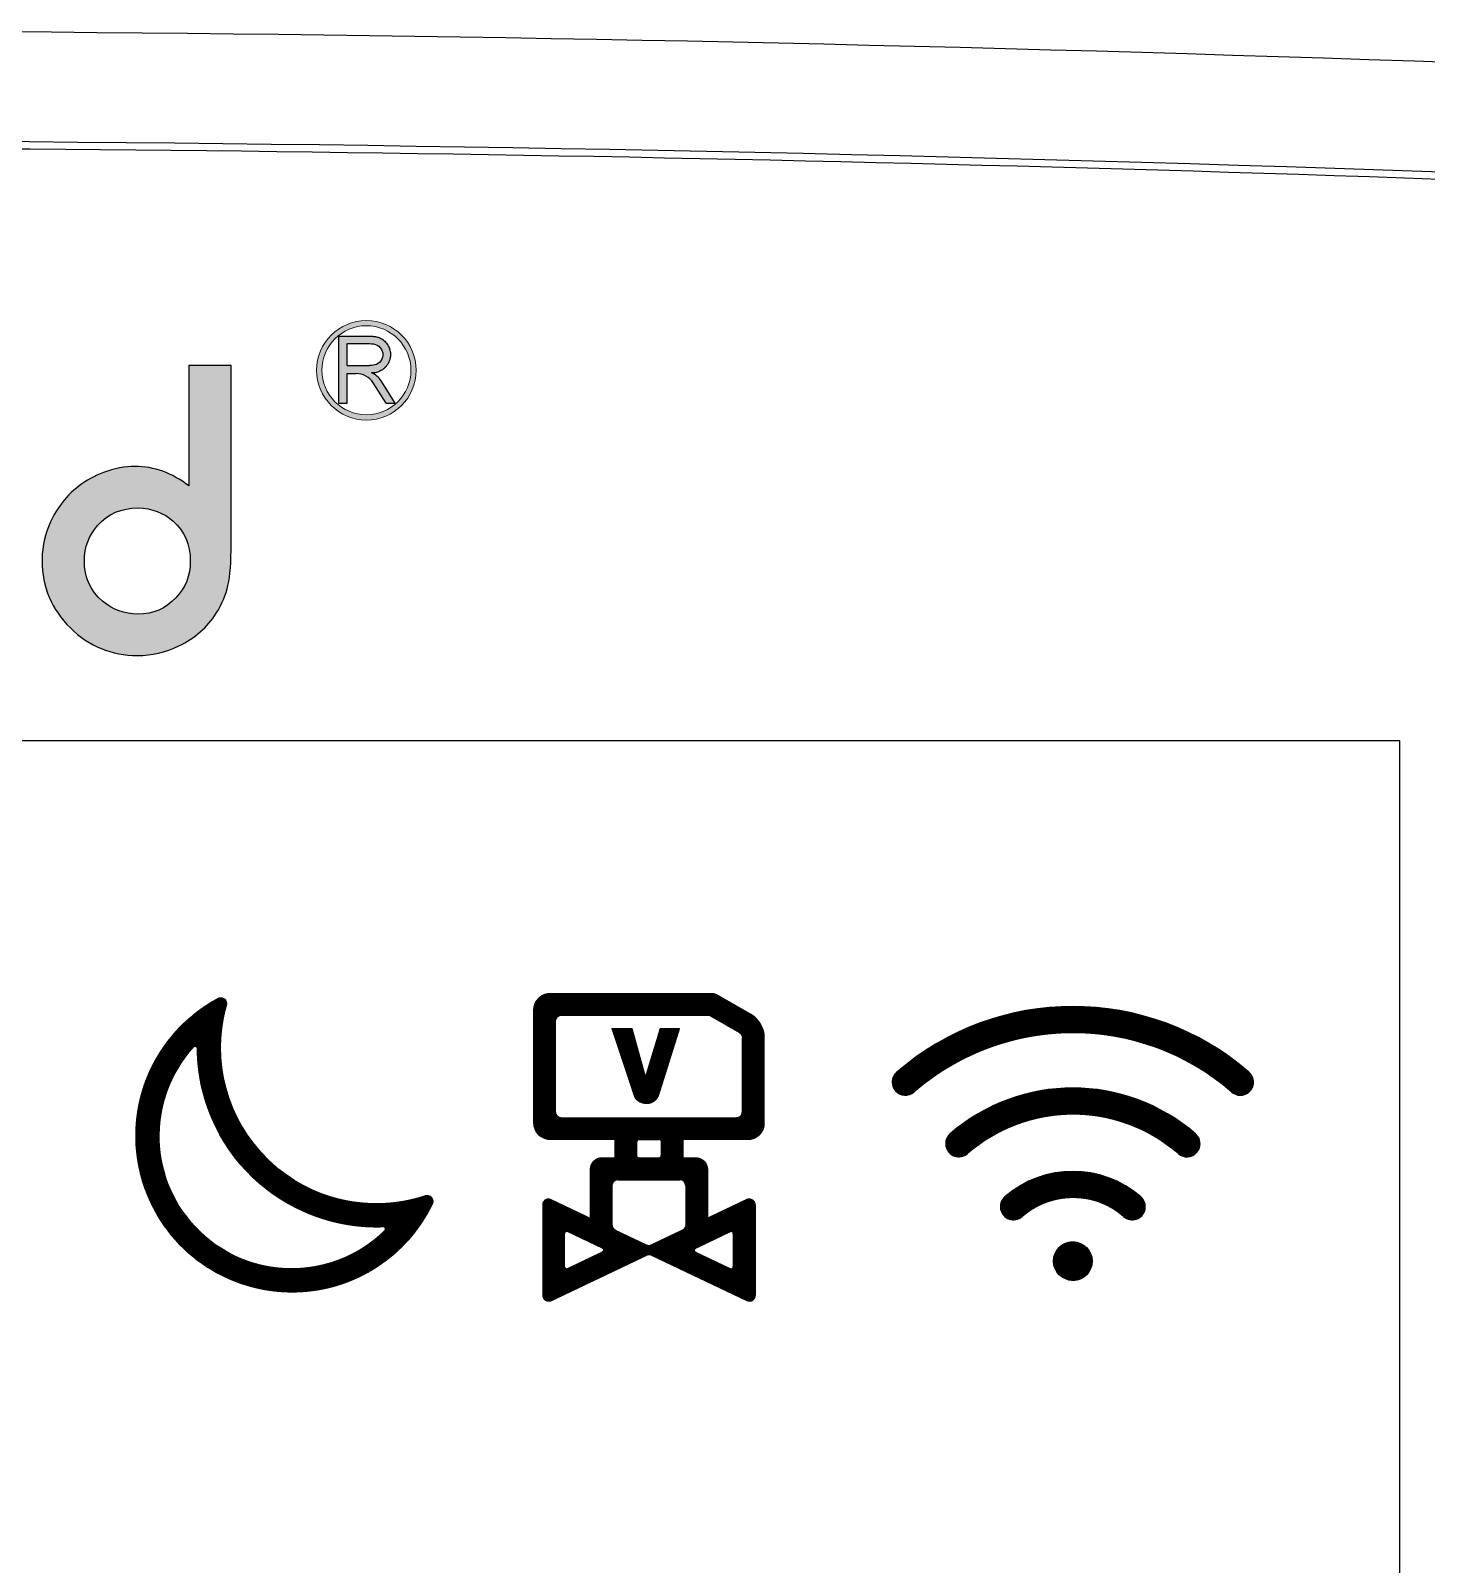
# Model space of a CAD drawing. Header units: millimetres. Extents: x 1826 to 2116, y 1670 to 1795.
# Drawn here: x 2078.02 to 2097.08, y 1767.62 to 1788.57 of the extents above; entities that cross this region are included whole.
import ezdxf

# ---------------------------------------------------------------- set-up
doc = ezdxf.new("R2010")
doc.units = ezdxf.units.MM
doc.layers.add('05___PRT_ALL_DTM_CSYS', color=7, linetype='Continuous')
doc.layers.add('DWG', color=7, linetype='Continuous')

msp = doc.modelspace()

# ---------------------------------------------------------------- hatches: boundary and pattern name
at = {"lineweight": 5}
h = msp.add_hatch(color=256, dxfattribs=at)
h.paths.add_polyline_path([(2083.287117781752, 1783.93082377838, 1), (2081.927876300646, 1783.93082377838, 1)])
h.paths.add_polyline_path([(2083.215434695419, 1783.93082377838, -1), (2081.999559386979, 1783.93082377838, -1)], flags=16)
h = msp.add_hatch(color=256)
edge = h.paths.add_edge_path()
edge.add_line((2082.224877645505, 1784.396103920803), (2082.224877645505, 1783.480525437563))
edge.add_line((2082.224877645505, 1783.480525437563), (2082.346258908932, 1783.480525437563))
edge.add_line((2082.34625890893, 1783.480525437563), (2082.34625890893, 1783.886549330308))
edge.add_line((2082.34625890893, 1783.886549330308), (2082.467613518196, 1783.886549330308))
edge.add_arc((2082.467613518196, 1783.610979210704), 0.2755701196032183, 32.29181075689189, 90, ccw=False)
edge.add_line((2082.700563466846, 1783.758197457678), (2082.876044887948, 1783.480525437563))
edge.add_line((2082.876044887948, 1783.480525437563), (2083.002250803942, 1783.480525437563))
edge.add_line((2083.002250803942, 1783.480525437563), (2082.80794989364, 1783.78665882444))
edge.add_arc((2082.574999944989, 1783.639440577469), 0.2755701196032183, 32.29181075689015, 67.88037710830629)
edge.add_spline(control_points=[(2082.678763548365, 1783.894728660686), (2082.713498686489, 1783.894709489866), (2082.731178918115, 1783.897617492331), (2082.759365565355, 1783.904873738019), (2082.790483577979, 1783.917029182824), (2082.820947807442, 1783.933689231861), (2082.850046918986, 1783.955602536053), (2082.876328215494, 1783.982271644131), (2082.898913955936, 1784.013088939796), (2082.91650922575, 1784.046435085486), (2082.927573030356, 1784.078046641768), (2082.935300572492, 1784.114693843709), (2082.937825356992, 1784.161446996972), (2082.929661504881, 1784.20637981219), (2082.915461017135, 1784.244846733717), (2082.901832584252, 1784.272090002469), (2082.881884796283, 1784.301385284011), (2082.858515898997, 1784.327326857386), (2082.832736725286, 1784.349084141638), (2082.806324252349, 1784.365736640368), (2082.780413371409, 1784.377618761958), (2082.756090414216, 1784.385739055767), (2082.730749618579, 1784.391627053891), (2082.704649706538, 1784.393184698106), (2082.680753507619, 1784.39583983132), (2082.665839126523, 1784.396199380609), (2082.650937851173, 1784.396103920803)], knot_values=[-0.5993682133840504, -0.5993682133840504, -0.5993682133840504, -0.5993682133840504, -0.5825002621644106, -0.5551427492487095, -0.5301683390918194, -0.5065171909001818, -0.480509881438481, -0.4526896390303951, -0.4248693966223092, -0.3970491542142233, -0.3708633926078558, -0.3537788136168146, -0.3184449842824564, -0.2712808188302912, -0.2566638390217834, -0.2308677603447669, -0.2050716816677505, -0.179275602990734, -0.1551568600047205, -0.1330860498289398, -0.1151736931700548, -0.09624271148444355, -0.07534027418355846, -0.05185652902662251, -0.02592826451331125, 0, 0, 0, 0], degree=3, periodic=0)
edge.add_line((2082.650937851173, 1784.396103920803), (2082.224877645505, 1784.396103920803))
edge = h.paths.add_edge_path(flags=16)
edge.add_line((2082.34625890893, 1784.295244200758), (2082.34625890893, 1783.994665561748))
edge.add_line((2082.34625890893, 1783.994665561747), (2082.650937851173, 1783.994665561747))
edge.add_spline(control_points=[(2082.650937851173, 1783.994665561747), (2082.66143805128, 1783.994786812404), (2082.70032400528, 1783.995235846459), (2082.776093382305, 1784.015956164398), (2082.835967443285, 1784.098041639795), (2082.831908252572, 1784.20177531365), (2082.762095258062, 1784.288611337194), (2082.687604053579, 1784.293056295114), (2082.650937851173, 1784.295244200758)], knot_values=[-0.6521723496694052, -0.6521723496694052, -0.6521723496694052, -0.6521723496694052, -0.6127442270237542, -0.5061560692315077, -0.3698769559849839, -0.2701196643789875, -0.132958815164298, 0, 0, 0, 0], degree=3, periodic=0)
edge.add_line((2082.650937851173, 1784.295244200758), (2082.346258908929, 1784.295244200758))
h = msp.add_hatch(color=256)
edge = h.paths.add_edge_path()
edge.add_line((2065.258081399023, 1780.069431959248), (2065.258081399023, 1781.622271596047))
edge.add_spline(control_points=[(2065.258081399023, 1781.622271596047), (2065.258081399023, 1781.906958876748), (2065.367355309521, 1782.050740419447), (2065.585903130523, 1782.050740419447)], knot_values=[0, 0, 0, 0, 1, 1, 1, 1], degree=3, periodic=0)
edge.add_spline(control_points=[(2065.585903130523, 1782.050740419447), (2065.807326518021, 1782.050740419447), (2065.919476114323, 1781.898332058047), (2065.919476114323, 1781.593515335148)], knot_values=[0, 0, 0, 0, 1, 1, 1, 1], degree=3, periodic=0)
edge.add_line((2065.919476114323, 1781.593515335148), (2065.919476114323, 1780.069431959248))
edge.add_line((2065.919476114323, 1780.069431959248), (2066.497477613422, 1780.069431959248))
edge.add_line((2066.497477613422, 1780.069431959248), (2066.497477613422, 1781.605017839548))
edge.add_spline(control_points=[(2066.497477613422, 1781.605017839548), (2066.497477613422, 1781.748799263147), (2066.526233755121, 1781.858073173648), (2066.584435437422, 1781.935190333347)], knot_values=[0, 0, 0, 0, 1, 1, 1, 1], degree=3, periodic=0)
edge.add_spline(control_points=[(2066.584435437422, 1781.935190333347), (2066.641259037024, 1782.010481535047), (2066.727527938823, 1782.050740419447), (2066.839677415821, 1782.050740419447)], knot_values=[0, 0, 0, 0, 1, 1, 1, 1], degree=3, periodic=0)
edge.add_spline(control_points=[(2066.839677415821, 1782.050740419447), (2067.055349670423, 1782.050740419447), (2067.164623580922, 1781.898332058047), (2067.164623580922, 1781.593515335148)], knot_values=[0, 0, 0, 0, 1, 1, 1, 1], degree=3, periodic=0)
edge.add_line((2067.164623580922, 1781.593515335148), (2067.164623580922, 1780.069431959248))
edge.add_line((2067.164623580922, 1780.069431959248), (2067.742624841721, 1780.069431959248))
edge.add_line((2067.742624841721, 1780.069431959248), (2067.742624841721, 1781.579137264348))
edge.add_spline(control_points=[(2067.742624841721, 1781.579137264348), (2067.742624841721, 1781.797684966147), (2067.713868700022, 1781.973098336349), (2067.660872002623, 1782.104873864847)], knot_values=[0, 0, 0, 0, 1, 1, 1, 1], degree=3, periodic=0)
edge.add_spline(control_points=[(2067.660872002623, 1782.104873864847), (2067.607470356023, 1782.237656293947), (2067.515450321222, 1782.349805770948), (2067.388487394022, 1782.441219032248)], knot_values=[0, 0, 0, 0, 1, 1, 1, 1], degree=3, periodic=0)
edge.add_spline(control_points=[(2067.388487394022, 1782.441219032248), (2067.227887235622, 1782.556851087648), (2067.043847166122, 1782.617239175947), (2066.836801849422, 1782.617239175947)], knot_values=[0, 0, 0, 0, 1, 1, 1, 1], degree=3, periodic=0)
edge.add_spline(control_points=[(2066.836801849422, 1782.617239175947), (2066.563617073021, 1782.617239175947), (2066.353696070722, 1782.536721645448), (2066.204163394923, 1782.375686346148)], knot_values=[0, 0, 0, 0, 1, 1, 1, 1], degree=3, periodic=0)
edge.add_spline(control_points=[(2066.204163394923, 1782.375686346148), (2066.031625591322, 1782.536721645448), (2065.821704708123, 1782.617239175947), (2065.577276192722, 1782.617239175947)], knot_values=[0, 0, 0, 0, 1, 1, 1, 1], degree=3, periodic=0)
edge.add_spline(control_points=[(2065.577276192722, 1782.617239175947), (2065.240827642421, 1782.617239175947), (2064.990647934421, 1782.484960256647), (2064.824127488522, 1782.220235584848)], knot_values=[0, 0, 0, 0, 1, 1, 1, 1], degree=3, periodic=0)
edge.add_spline(control_points=[(2064.824127488522, 1782.220235584848), (2064.766348831421, 1782.128382383448), (2064.726090036424, 1782.039237795948), (2064.707461226923, 1781.950392715848)], knot_values=[0, 0, 0, 0, 1, 1, 1, 1], degree=3, periodic=0)
edge.add_spline(control_points=[(2064.707461226923, 1781.950392715848), (2064.688706867422, 1781.860948859347), (2064.680079989223, 1781.731545506548), (2064.680079989223, 1781.561883388648)], knot_values=[0, 0, 0, 0, 1, 1, 1, 1], degree=3, periodic=0)
edge.add_line((2064.680079989223, 1781.561883388648), (2064.680079989223, 1780.069431959248))
edge.add_line((2064.680079989223, 1780.069431959248), (2065.258081399023, 1780.069431959248))
edge = h.paths.add_edge_path()
edge.add_line((2071.780007921221, 1780.069431959248), (2071.780007921221, 1781.326081811047))
edge.add_spline(control_points=[(2071.780007921221, 1781.326081811047), (2071.780007921221, 1781.570510326447), (2071.811639867821, 1781.743048010948), (2071.874644885222, 1781.843856128348)], knot_values=[0, 0, 0, 0, 1, 1, 1, 1], degree=3, periodic=0)
edge.add_spline(control_points=[(2071.874644885222, 1781.843856128348), (2071.912286840423, 1781.904083310247), (2071.966923795722, 1781.952969013348), (2072.039407052722, 1781.992109904849)], knot_values=[0, 0, 0, 0, 1, 1, 1, 1], degree=3, periodic=0)
edge.add_spline(control_points=[(2072.039407052722, 1781.992109904849), (2072.110705457722, 1782.030610977247), (2072.185471616722, 1782.050740419447), (2072.265989385622, 1782.050740419447)], knot_values=[0, 0, 0, 0, 1, 1, 1, 1], degree=3, periodic=0)
edge.add_spline(control_points=[(2072.265989385622, 1782.050740419447), (2072.343631349622, 1782.050740419447), (2072.418397985422, 1782.030610977247), (2072.490288791021, 1781.990352166648)], knot_values=[0, 0, 0, 0, 1, 1, 1, 1], degree=3, periodic=0)
edge.add_spline(control_points=[(2072.490288791021, 1781.990352166648), (2072.562179647422, 1781.950093327647), (2072.616816602724, 1781.901207624548), (2072.652250337724, 1781.839719232847)], knot_values=[0, 0, 0, 0, 1, 1, 1, 1], degree=3, periodic=0)
edge.add_spline(control_points=[(2072.652250337724, 1781.839719232847), (2072.714587293623, 1781.731545506548), (2072.746219717023, 1781.544629632147), (2072.746219717023, 1781.285823045848)], knot_values=[0, 0, 0, 0, 1, 1, 1, 1], degree=3, periodic=0)
edge.add_line((2072.746219717023, 1781.285823045848), (2072.746219717023, 1780.069431959248))
edge.add_line((2072.746219717023, 1780.069431959248), (2073.324220739421, 1780.069431959248))
edge.add_line((2073.324220739421, 1780.069431959248), (2073.324220739421, 1781.452609478147))
edge.add_spline(control_points=[(2073.324220739421, 1781.452609478147), (2073.324220739421, 1781.642401038248), (2073.306966863624, 1781.794809399748), (2073.272459549622, 1781.909834693649)], knot_values=[0, 0, 0, 0, 1, 1, 1, 1], degree=3, periodic=0)
edge.add_spline(control_points=[(2073.272459549622, 1781.909834693649), (2073.237952314423, 1782.024859725147), (2073.174688421223, 1782.134133516448), (2073.084990601521, 1782.240062449148)], knot_values=[0, 0, 0, 0, 1, 1, 1, 1], degree=3, periodic=0)
edge.add_spline(control_points=[(2073.084990601521, 1782.240062449148), (2072.872747503323, 1782.490711628047), (2072.599562727022, 1782.617239175947), (2072.265989385622, 1782.617239175947)], knot_values=[0, 0, 0, 0, 1, 1, 1, 1], degree=3, periodic=0)
edge.add_spline(control_points=[(2072.265989385622, 1782.617239175947), (2072.104954324721, 1782.617239175947), (2071.949670396822, 1782.582731662848), (2071.803012973123, 1782.513716544948)], knot_values=[0, 0, 0, 0, 1, 1, 1, 1], degree=3, periodic=0)
edge.add_spline(control_points=[(2071.803012973123, 1782.513716544948), (2071.656355939922, 1782.444701610647), (2071.532703958521, 1782.352681337447), (2071.435092486321, 1782.231776103547)], knot_values=[0, 0, 0, 0, 1, 1, 1, 1], degree=3, periodic=0)
edge.add_spline(control_points=[(2071.435092486321, 1782.231776103547), (2071.279648862823, 1782.039237795948), (2071.202006422023, 1781.791933714047), (2071.202006422023, 1781.489992676847)], knot_values=[0, 0, 0, 0, 1, 1, 1, 1], degree=3, periodic=0)
edge.add_line((2071.202006422023, 1781.489992676847), (2071.202006422023, 1780.069431959248))
edge.add_line((2071.202006422023, 1780.069431959248), (2071.780007921221, 1780.069431959248))
edge = h.paths.add_edge_path()
edge.add_line((2074.514731489224, 1780.069431959248), (2074.514731489224, 1781.392221270648))
edge.add_spline(control_points=[(2074.514731489224, 1781.392221270648), (2074.514731489224, 1781.628022848247), (2074.552114568723, 1781.791933714047), (2074.628900231322, 1781.884655889948)], knot_values=[0, 0, 0, 0, 1, 1, 1, 1], degree=3, periodic=0)
edge.add_spline(control_points=[(2074.628900231322, 1781.884655889948), (2074.704523168622, 1781.975974022048), (2074.851180158621, 1782.027735291548), (2075.063976369824, 1782.039237795948)], knot_values=[0, 0, 0, 0, 1, 1, 1, 1], degree=3, periodic=0)
edge.add_line((2075.063976369824, 1782.039237795948), (2075.063976369824, 1782.599985538548))
edge.add_spline(control_points=[(2075.063976369824, 1782.599985538548), (2074.997837148723, 1782.602861105047), (2074.951827131321, 1782.605736671547), (2074.925946317722, 1782.605736671547)], knot_values=[0, 0, 0, 0, 1, 1, 1, 1], degree=3, periodic=0)
edge.add_spline(control_points=[(2074.925946317722, 1782.605736671547), (2074.626880727821, 1782.605736671547), (2074.391079031022, 1782.519468008148), (2074.218678027622, 1782.352540156947)], knot_values=[0, 0, 0, 0, 1, 1, 1, 1], degree=3, periodic=0)
edge.add_spline(control_points=[(2074.218678027622, 1782.352540156947), (2074.028749547922, 1782.168641267847), (2073.936729513222, 1781.901207624548), (2073.936729513222, 1781.547505317748)], knot_values=[0, 0, 0, 0, 1, 1, 1, 1], degree=3, periodic=0)
edge.add_line((2073.936729513222, 1781.547505317748), (2073.936729513222, 1780.069431959248))
edge.add_line((2073.936729513222, 1780.069431959248), (2074.514731489224, 1780.069431959248))
edge = h.paths.add_edge_path()
edge.add_spline(control_points=[(2079.449310384724, 1782.617239175947), (2079.308405004522, 1782.617239175947), (2079.164623342524, 1782.588483034248), (2079.017952645623, 1782.533882907647)], knot_values=[0, 0, 0, 0, 1, 1, 1, 1], degree=3, periodic=0)
edge.add_spline(control_points=[(2079.017952645623, 1782.533882907647), (2078.770662389721, 1782.441825805747), (2078.572243772524, 1782.289417682747), (2078.424389689822, 1782.083235522347)], knot_values=[0, 0, 0, 0, 1, 1, 1, 1], degree=3, periodic=0)
edge.add_spline(control_points=[(2078.424389689822, 1782.083235522347), (2078.258800588621, 1781.852321921448), (2078.178282819721, 1781.599266587348), (2078.178282819721, 1781.328957496748)], knot_values=[0, 0, 0, 0, 1, 1, 1, 1], degree=3, periodic=0)
edge.add_spline(control_points=[(2078.178282819721, 1781.328957496748), (2078.178282819721, 1780.969503878247), (2078.307685934124, 1780.664687155348), (2078.565784700922, 1780.410914311648)], knot_values=[0, 0, 0, 0, 1, 1, 1, 1], degree=3, periodic=0)
edge.add_spline(control_points=[(2078.565784700922, 1780.410914311648), (2078.822424016922, 1780.158576457347), (2079.127240263024, 1780.034924408947), (2079.480942808123, 1780.034924408947)], knot_values=[0, 0, 0, 0, 1, 1, 1, 1], degree=3, periodic=0)
edge.add_spline(control_points=[(2079.480942808123, 1780.034924408947), (2079.676485143722, 1780.034924408947), (2079.863401495022, 1780.078058846849), (2080.047855755023, 1780.166333424648)], knot_values=[0, 0, 0, 0, 1, 1, 1, 1], degree=3, periodic=0)
edge.add_spline(control_points=[(2080.047855755023, 1780.166333424648), (2080.265989385622, 1780.270725993948), (2080.435651861222, 1780.420258699548), (2080.557246287422, 1780.611335757848)], knot_values=[0, 0, 0, 0, 1, 1, 1, 1], degree=3, periodic=0)
edge.add_spline(control_points=[(2080.557246287422, 1780.611335757848), (2080.636945806524, 1780.736577926748), (2080.688707433721, 1780.863105593748), (2080.717463530524, 1780.992508684948)], knot_values=[0, 0, 0, 0, 1, 1, 1, 1], degree=3, periodic=0)
edge.add_spline(control_points=[(2080.717463530524, 1780.992508684948), (2080.746219717023, 1781.121912180048), (2080.760597311022, 1781.311703740247), (2080.760597311022, 1781.564759074347)], knot_values=[0, 0, 0, 0, 1, 1, 1, 1], degree=3, periodic=0)
edge.add_line((2080.760597311022, 1781.564759074347), (2080.760597311022, 1783.994665561747))
edge.add_line((2080.760597311022, 1783.994665561747), (2080.182596288723, 1783.994665561747))
edge.add_line((2080.182596288723, 1783.994665561747), (2080.182596288723, 1782.352681337447))
edge.add_spline(control_points=[(2080.182596288723, 1782.352681337447), (2079.952546201723, 1782.528094707647), (2079.708117567123, 1782.617239175947), (2079.449310384724, 1782.617239175947)], knot_values=[0, 0, 0, 0, 1, 1, 1, 1], degree=3, periodic=0)
edge = h.paths.add_edge_path(flags=16)
edge.add_spline(control_points=[(2080.202725492523, 1781.323206244548), (2080.202725492523, 1781.127663432248), (2080.136586271321, 1780.960876940348), (2080.006999891322, 1780.823019250448)], knot_values=[0, 0, 0, 0, 1, 1, 1, 1], degree=3, periodic=0)
edge.add_spline(control_points=[(2080.006999891322, 1780.823019250448), (2079.866276823022, 1780.673314033648), (2079.693739019422, 1780.601423321847), (2079.486693464321, 1780.601423321847)], knot_values=[0, 0, 0, 0, 1, 1, 1, 1], degree=3, periodic=0)
edge.add_spline(control_points=[(2079.486693464321, 1780.601423321847), (2079.305529676421, 1780.601423321847), (2079.144494138724, 1780.658935903147), (2079.004710278921, 1780.777620124147)], knot_values=[0, 0, 0, 0, 1, 1, 1, 1], degree=3, periodic=0)
edge.add_spline(control_points=[(2079.004710278921, 1780.777620124147), (2078.839676939024, 1780.917742549048), (2078.756283842122, 1781.101782737848), (2078.756283842122, 1781.328957496748)], knot_values=[0, 0, 0, 0, 1, 1, 1, 1], degree=3, periodic=0)
edge.add_spline(control_points=[(2078.756283842122, 1781.328957496748), (2078.756283842122, 1781.512997685547), (2078.816672407123, 1781.674032984848), (2078.936678879621, 1781.809864344847)], knot_values=[0, 0, 0, 0, 1, 1, 1, 1], degree=3, periodic=0)
edge.add_spline(control_points=[(2078.936678879621, 1781.809864344847), (2079.078354917521, 1781.970222769848), (2079.262394987123, 1782.050740419447), (2079.489569746023, 1782.050740419447)], knot_values=[0, 0, 0, 0, 1, 1, 1, 1], degree=3, periodic=0)
edge.add_spline(control_points=[(2079.489569746023, 1782.050740419447), (2079.679361425424, 1782.044989167348), (2079.840396009422, 1781.984600959848), (2079.969799864622, 1781.869575557747)], knot_values=[0, 0, 0, 0, 1, 1, 1, 1], degree=3, periodic=0)
edge.add_spline(control_points=[(2079.969799864622, 1781.869575557747), (2080.125084005322, 1781.731545506548), (2080.202725492523, 1781.550380884248), (2080.202725492523, 1781.323206244548)], knot_values=[0, 0, 0, 0, 1, 1, 1, 1], degree=3, periodic=0)
edge = h.paths.add_edge_path()
edge.add_spline(control_points=[(2076.631194196721, 1780.601423321847), (2076.475910268822, 1780.601423321847), (2076.335004888522, 1780.644557772747), (2076.208477116123, 1780.730826635347)], knot_values=[0, 0, 0, 0, 1, 1, 1, 1], degree=3, periodic=0)
edge.add_spline(control_points=[(2076.208477116123, 1780.730826635347), (2076.081949316023, 1780.817095516749), (2075.995679937423, 1780.934996305547), (2075.946794591922, 1781.081653414848)], knot_values=[0, 0, 0, 0, 1, 1, 1, 1], degree=3, periodic=0)
edge.add_line((2075.946794591922, 1781.081653414848), (2077.229325376524, 1781.081653414848))
edge.add_spline(control_points=[(2077.229325376524, 1781.081653414848), (2077.370230756722, 1781.081653414848), (2077.470877729422, 1781.087404667048), (2077.531212914422, 1781.099177368148)], knot_values=[0, 0, 0, 0, 1, 1, 1, 1], degree=3, periodic=0)
edge.add_spline(control_points=[(2077.531212914422, 1781.099177368148), (2077.588778577821, 1781.110409675747), (2077.646290861121, 1781.139165936548), (2077.703564767224, 1781.182614930248)], knot_values=[0, 0, 0, 0, 1, 1, 1, 1], degree=3, periodic=0)
edge.add_spline(control_points=[(2077.703564767224, 1781.182614930248), (2077.813078008621, 1781.265693603648), (2077.867714963922, 1781.383594452048), (2077.867714963922, 1781.536002813448)], knot_values=[0, 0, 0, 0, 1, 1, 1, 1], degree=3, periodic=0)
edge.add_spline(control_points=[(2077.867714963922, 1781.536002813448), (2077.867714963922, 1781.645276723947), (2077.836082540522, 1781.763177453148), (2077.775694540724, 1781.889704934848)], knot_values=[0, 0, 0, 0, 1, 1, 1, 1], degree=3, periodic=0)
edge.add_spline(control_points=[(2077.775694540724, 1781.889704934848), (2077.715306364022, 1782.016232787248), (2077.634788595224, 1782.134133516448), (2077.533529590322, 1782.237052677647)], knot_values=[0, 0, 0, 0, 1, 1, 1, 1], degree=3, periodic=0)
edge.add_spline(control_points=[(2077.533529590322, 1782.237052677647), (2077.283962331821, 1782.490711628047), (2076.979145132122, 1782.617239175947), (2076.619691930822, 1782.617239175947)], knot_values=[0, 0, 0, 0, 1, 1, 1, 1], degree=3, periodic=0)
edge.add_spline(control_points=[(2076.619691930822, 1782.617239175947), (2076.297620855323, 1782.617239175947), (2076.015810094821, 1782.510841070248), (2075.780094840324, 1782.303697455948)], knot_values=[0, 0, 0, 0, 1, 1, 1, 1], degree=3, periodic=0)
edge.add_spline(control_points=[(2075.780094840324, 1782.303697455948), (2075.636226736122, 1782.177267967347), (2075.526952825523, 1782.030610977247), (2075.448131609523, 1781.861503271747)], knot_values=[0, 0, 0, 0, 1, 1, 1, 1], degree=3, periodic=0)
edge.add_spline(control_points=[(2075.448131609523, 1781.861503271747), (2075.368793569622, 1781.691286741347), (2075.331409536422, 1781.515873371248), (2075.331409536422, 1781.331833063247)], knot_values=[0, 0, 0, 0, 1, 1, 1, 1], degree=3, periodic=0)
edge.add_spline(control_points=[(2075.331409536422, 1781.331833063247), (2075.331409536422, 1780.958001314248), (2075.469440542223, 1780.641682146647), (2075.750413720521, 1780.381971619247)], knot_values=[0, 0, 0, 0, 1, 1, 1, 1], degree=3, periodic=0)
edge.add_spline(control_points=[(2075.750413720521, 1780.381971619247), (2076.001431547222, 1780.149949571648), (2076.291870199224, 1780.034924408947), (2076.622567258823, 1780.034924408947)], knot_values=[0, 0, 0, 0, 1, 1, 1, 1], degree=3, periodic=0)
edge.add_spline(control_points=[(2076.622567258823, 1780.034924408947), (2076.795105062523, 1780.034924408947), (2076.967642866122, 1780.072307588348), (2077.137535036924, 1780.146546095749)], knot_values=[0, 0, 0, 0, 1, 1, 1, 1], degree=3, periodic=0)
edge.add_spline(control_points=[(2077.137535036924, 1780.146546095749), (2077.309843145424, 1780.221840305747), (2077.456500135422, 1780.328238575347), (2077.577495975023, 1780.463195833247)], knot_values=[0, 0, 0, 0, 1, 1, 1, 1], degree=3, periodic=0)
edge.add_spline(control_points=[(2077.577495975023, 1780.463195833247), (2077.680798612622, 1780.578418313148), (2077.764191709522, 1780.719324110648), (2077.824580274622, 1780.883234976448)], knot_values=[0, 0, 0, 0, 1, 1, 1, 1], degree=3, periodic=0)
edge.add_line((2077.824580274622, 1780.883234976448), (2077.209196172724, 1780.883234976448))
edge.add_spline(control_points=[(2077.209196172724, 1780.883234976448), (2077.056787572921, 1780.693443475848), (2076.864120565422, 1780.601423321847), (2076.631194196721, 1780.601423321847)], knot_values=[0, 0, 0, 0, 1, 1, 1, 1], degree=3, periodic=0)
edge = h.paths.add_edge_path(flags=16)
edge.add_spline(control_points=[(2076.222854870522, 1781.929963743248), (2076.343631826421, 1782.010481535047), (2076.478785596822, 1782.050740419447), (2076.634069524822, 1782.050740419447)], knot_values=[0, 0, 0, 0, 1, 1, 1, 1], degree=3, periodic=0)
edge.add_spline(control_points=[(2076.634069524822, 1782.050740419447), (2076.786478124623, 1782.050740419447), (2076.924508176822, 1782.007605968548), (2077.045285180822, 1781.924212450648)], knot_values=[0, 0, 0, 0, 1, 1, 1, 1], degree=3, periodic=0)
edge.add_spline(control_points=[(2077.045285180822, 1781.924212450648), (2077.166061483422, 1781.840819417147), (2077.249454580324, 1781.731545506548), (2077.298339925823, 1781.593515335148)], knot_values=[0, 0, 0, 0, 1, 1, 1, 1], degree=3, periodic=0)
edge.add_line((2077.298339925823, 1781.593515335148), (2075.955421529823, 1781.593515335148))
edge.add_spline(control_points=[(2075.955421529823, 1781.593515335148), (2076.012933813123, 1781.737296758748), (2076.102078519823, 1781.849446354948), (2076.222854870522, 1781.929963743248)], knot_values=[0, 0, 0, 0, 1, 1, 1, 1], degree=3, periodic=0)
edge = h.paths.add_edge_path()
edge.add_spline(control_points=[(2069.508261285822, 1780.601423321847), (2069.352977357921, 1780.601423321847), (2069.212071500822, 1780.644557772747), (2069.085543728423, 1780.730826635347)], knot_values=[0, 0, 0, 0, 1, 1, 1, 1], degree=3, periodic=0)
edge.add_spline(control_points=[(2069.085543728423, 1780.730826635347), (2068.959015928322, 1780.817095516749), (2068.872747026422, 1780.934996305547), (2068.823861204122, 1781.081653414848)], knot_values=[0, 0, 0, 0, 1, 1, 1, 1], degree=3, periodic=0)
edge.add_line((2068.823861204122, 1781.081653414848), (2070.106391988724, 1781.081653414848))
edge.add_spline(control_points=[(2070.106391988724, 1781.081653414848), (2070.247297845821, 1781.081653414848), (2070.347944818523, 1781.087404667048), (2070.408279544521, 1781.099177278648)], knot_values=[0, 0, 0, 0, 1, 1, 1, 1], degree=3, periodic=0)
edge.add_spline(control_points=[(2070.408279544521, 1781.099177278648), (2070.465845666922, 1781.110409675747), (2070.523358427021, 1781.139165936548), (2070.580631608223, 1781.182614628748)], knot_values=[0, 0, 0, 0, 1, 1, 1, 1], degree=3, periodic=0)
edge.add_spline(control_points=[(2070.580631608223, 1781.182614628748), (2070.690144620923, 1781.265693603648), (2070.744781576122, 1781.383594452048), (2070.744781576122, 1781.536002813448)], knot_values=[0, 0, 0, 0, 1, 1, 1, 1], degree=3, periodic=0)
edge.add_spline(control_points=[(2070.744781576122, 1781.536002813448), (2070.744781576122, 1781.645276723947), (2070.713149629622, 1781.763177453148), (2070.652761541423, 1781.889705120148)], knot_values=[0, 0, 0, 0, 1, 1, 1, 1], degree=3, periodic=0)
edge.add_spline(control_points=[(2070.652761541423, 1781.889705120148), (2070.592373453122, 1782.016232787248), (2070.511855684323, 1782.134133516448), (2070.410596610021, 1782.237052608247)], knot_values=[0, 0, 0, 0, 1, 1, 1, 1], degree=3, periodic=0)
edge.add_spline(control_points=[(2070.410596610021, 1782.237052608247), (2070.161028944021, 1782.490711628047), (2069.856212221122, 1782.617239175947), (2069.496758543022, 1782.617239175947)], knot_values=[0, 0, 0, 0, 1, 1, 1, 1], degree=3, periodic=0)
edge.add_spline(control_points=[(2069.496758543022, 1782.617239175947), (2069.174687944422, 1782.617239175947), (2068.892876707123, 1782.510841070248), (2068.657161452524, 1782.303697455948)], knot_values=[0, 0, 0, 0, 1, 1, 1, 1], degree=3, periodic=0)
edge.add_spline(control_points=[(2068.657161452524, 1782.303697455948), (2068.513293348322, 1782.177267967347), (2068.404019437821, 1782.030610977247), (2068.325198254423, 1781.861503596547)], knot_values=[0, 0, 0, 0, 1, 1, 1, 1], degree=3, periodic=0)
edge.add_spline(control_points=[(2068.325198254423, 1781.861503596547), (2068.245859943421, 1781.691286741347), (2068.208476863922, 1781.515873371248), (2068.208476863922, 1781.331833063247)], knot_values=[0, 0, 0, 0, 1, 1, 1, 1], degree=3, periodic=0)
edge.add_spline(control_points=[(2068.208476863922, 1781.331833063247), (2068.208476863922, 1780.958001314248), (2068.346506916023, 1780.641682146647), (2068.627480280922, 1780.381971563148)], knot_values=[0, 0, 0, 0, 1, 1, 1, 1], degree=3, periodic=0)
edge.add_spline(control_points=[(2068.627480280922, 1780.381971563148), (2068.878498159422, 1780.149949571648), (2069.168936811422, 1780.034924408947), (2069.499634347922, 1780.034924408947)], knot_values=[0, 0, 0, 0, 1, 1, 1, 1], degree=3, periodic=0)
edge.add_spline(control_points=[(2069.499634347922, 1780.034924408947), (2069.672172151622, 1780.034924408947), (2069.844709955221, 1780.072307588348), (2070.014601687622, 1780.146546007648)], knot_values=[0, 0, 0, 0, 1, 1, 1, 1], degree=3, periodic=0)
edge.add_spline(control_points=[(2070.014601687622, 1780.146546007648), (2070.186909757624, 1780.221840305747), (2070.333566747722, 1780.328238575347), (2070.454562729421, 1780.463195704848)], knot_values=[0, 0, 0, 0, 1, 1, 1, 1], degree=3, periodic=0)
edge.add_spline(control_points=[(2070.454562729421, 1780.463195704848), (2070.557865701721, 1780.578418313148), (2070.641258798623, 1780.719324110648), (2070.701647363723, 1780.883234976448)], knot_values=[0, 0, 0, 0, 1, 1, 1, 1], degree=3, periodic=0)
edge.add_line((2070.701647363723, 1780.883234976448), (2070.086262784924, 1780.883234976448))
edge.add_spline(control_points=[(2070.086262784924, 1780.883234976448), (2069.933854185121, 1780.693443475848), (2069.741187177622, 1780.601423321847), (2069.508261285822, 1780.601423321847)], knot_values=[0, 0, 0, 0, 1, 1, 1, 1], degree=3, periodic=0)
edge = h.paths.add_edge_path(flags=16)
edge.add_spline(control_points=[(2069.099921886223, 1781.929963853347), (2069.220698438621, 1782.010481535047), (2069.355852685923, 1782.050740419447), (2069.511136613823, 1782.050740419447)], knot_values=[0, 0, 0, 0, 1, 1, 1, 1], degree=3, periodic=0)
edge.add_spline(control_points=[(2069.511136613823, 1782.050740419447), (2069.663545213723, 1782.050740419447), (2069.801575265923, 1782.007605968548), (2069.922351870122, 1781.924212562148)], knot_values=[0, 0, 0, 0, 1, 1, 1, 1], degree=3, periodic=0)
edge.add_spline(control_points=[(2069.922351870122, 1781.924212562148), (2070.043128095622, 1781.840819417147), (2070.126521192524, 1781.731545506548), (2070.175407014824, 1781.593515335148)], knot_values=[0, 0, 0, 0, 1, 1, 1, 1], degree=3, periodic=0)
edge.add_line((2070.175407014824, 1781.593515335148), (2068.832488142023, 1781.593515335148))
edge.add_spline(control_points=[(2068.832488142023, 1781.593515335148), (2068.890000902222, 1781.737296758748), (2068.979145608922, 1781.849446354948), (2069.099921886223, 1781.929963853347)], knot_values=[0, 0, 0, 0, 1, 1, 1, 1], degree=3, periodic=0)
h = msp.add_hatch()
h.set_pattern_fill('ANSI31', color=256, scale=0.009975)
h.set_pattern_definition([(45, (8774.34397430443, 10592.3260553458), (-0.0008816737677919763, 0.0008816737677919765), [])])
h.paths.add_polyline_path([(2086.932334889607, 1773.422578765482), (2087.813218008865, 1773.422578765482, 0.4142135623730951), (2088.041295897368, 1773.650656653984), (2088.041295897367, 1774.811027650078, 0.267949192431133), (2087.851770897367, 1775.139294579382), (2087.405607396391, 1775.396887196776, 0.1316524975879646), (2087.324711142785, 1775.4185632826), (2085.119533307359, 1775.4185632826, 0.4142135623728533), (2084.891455418858, 1775.190485394098), (2084.891455418858, 1773.650656653984, 0.414213562373441), (2085.119533307359, 1773.422578765482), (2086.000416426619, 1773.422578765482), (2086.000416426619, 1773.174135497675), (2085.826496794198, 1773.174135497675, 0.4142135623730951), (2085.664704286984, 1773.012342990462), (2085.664704286984, 1772.349937796788), (2085.131098775721, 1772.604384161331, 0.5514254490788962), (2085.015383636548, 1772.531364649859), (2085.015383636548, 1771.294105918406, 0.5514254490795042), (2085.131098775721, 1771.221086406935), (2086.432028615516, 1771.841426454547, -0.22622039756162), (2086.500722700705, 1771.841426454547), (2087.8016525405, 1771.221086406934, 0.5514254490795194), (2087.917367679674, 1771.294105918406), (2087.917367679674, 1772.531364649859, 0.5514254490788969), (2087.801652540502, 1772.604384161331), (2087.26804702924, 1772.349937796788), (2087.268047029238, 1773.012342990462, 0.4142135623730951), (2087.106254522025, 1773.174135497675), (2086.932334889607, 1773.174135497675)])
h.paths.add_polyline_path([(2086.932334889607, 1773.72182876548), (2085.270505418855, 1773.721828765478, -0.4142135623732005), (2085.190705418856, 1773.801628765478), (2085.190705418856, 1775.039513282599, -0.4142135623733103), (2085.270505418855, 1775.119313282598), (2087.287879518597, 1775.119313282598), (2087.702145897369, 1774.880136477298, -0.2679491924314683), (2087.742045897368, 1774.811027650076), (2087.742045897368, 1773.801628765478, -0.4142135623738248), (2087.662245897369, 1773.721828765478)], flags=16)
h.paths.add_polyline_path([(2086.633084889607, 1773.392653765503), (2086.633084889607, 1773.2040604977, -0.414213562349725), (2086.60315988961, 1773.174135497699), (2086.329591426622, 1773.174135497679, -0.4142135623964649), (2086.299666426619, 1773.20406049768), (2086.299666426619, 1773.392653765483, -0.4142135623516734), (2086.329591426616, 1773.422578765484), (2086.603159889604, 1773.422578765504, -0.4142135623968042)], flags=16)
h.paths.add_polyline_path([(2086.88899702924, 1772.874885497677, -0.4142135623743153), (2086.96879702924, 1772.795085497678), (2086.96879702924, 1772.257598401457, -0.2891370327779309), (2086.923344071834, 1772.185568403088), (2086.500722700701, 1771.984044113719, -0.2262203975590492), (2086.432028615516, 1771.984044113719), (2086.00940724439, 1772.18556840309, -0.2891370327763401), (2085.963954286985, 1772.257598401459), (2085.963954286985, 1772.795085497678, -0.4142135623725995), (2086.043754286984, 1772.874885497677)], flags=16)
h.paths.add_polyline_path([(2087.575269674044, 1772.164211726115, -0.5519431218119871), (2087.618117679674, 1772.137220958241), (2087.618117679674, 1771.68755705378, -0.5514254490799784), (2087.575312538704, 1771.660545804391), (2087.104774206455, 1771.884918989245, -0.630473383545694), (2087.104731341798, 1771.938921006508)], flags=16)
h.paths.add_polyline_path([(2085.828985824104, 1771.939405605354, -0.6307991734277878), (2085.828968130132, 1771.885391550949), (2085.357438777522, 1771.660545804391, -0.5514254490780628), (2085.31463363655, 1771.68755705378), (2085.314633636546, 1772.137627837414, -0.551639062568047), (2085.357456471491, 1772.164630642431)], flags=16)
h = msp.add_hatch()
h.set_pattern_fill('ANSI31', color=256, scale=0.01)
h.set_pattern_definition([(45, (5808.351148125004, 8766.707917118873), (-0.0008838834764831843, 0.0008838834764831845), [])])
h.paths.add_polyline_path([(2080.697106271164, 1775.261397062761, 0.6614803299663451), (2080.585350177545, 1775.351505566191, 1.379229633454417), (2083.509622845212, 1772.54734609182, 0.6614803299651577), (2083.414909018214, 1772.655226849264, -0.601430841037024)])
h.paths.add_polyline_path([(2082.835369906776, 1772.229603067405, -0.6847158794027925), (2082.857455963, 1772.178208213714, -0.9699725438473468), (2080.243873863148, 1774.684438596528, -0.6847158794358654), (2080.296149334332, 1774.664526289328, 0.4229690173959971)], flags=16)
h = msp.add_hatch()
h.set_pattern_fill('ANSI31', color=256, scale=0.009408)
h.set_pattern_definition([(45, (3765.903963051511, 4945.533364097015), (-0.0008315575746753798, 0.0008315575746753799), [])])
h.paths.add_polyline_path([(2089.849805937003, 1774.341489633621, 1), (2090.084247828958, 1774.07158944964, -0.3736696342498945), (2094.425062647686, 1774.07158944964, 1), (2094.659504539641, 1774.341489633621, 0.3736696342498675)])
h.paths.add_polyline_path([(2090.579934673071, 1773.500932177993, 1), (2090.814376565024, 1773.231031994014, -0.3736696342499052), (2093.694933911618, 1773.231031994012, 1), (2093.929375803575, 1773.500932177993, 0.3736696342500657)])
h.paths.add_polyline_path([(2092.948055364641, 1772.37119139317, 1), (2093.182497256596, 1772.641091577151, 0.3736696342500202), (2091.326813220046, 1772.641091577153, 1), (2091.561255112003, 1772.371191393172, -0.3736696342501142)])
h.paths.add_polyline_path([(2091.991502997778, 1771.762223327189, 1), (2092.517807478867, 1771.762223327189, 1)])
h = msp.add_hatch()
h.set_pattern_fill('ANSI31', color=256, scale=0.01)
h.set_pattern_definition([(45, (8784.857812600825, 10614.09295721035), (-0.0008838834764831843, 0.0008838834764831845), [])])
h.paths.add_polyline_path([(2086.419646359634, 1774.280194140267), (2086.2347284877, 1774.93801673387), (2085.96115992438, 1774.938016733872), (2086.257725678065, 1774.037687249902, 0.7286402124119419), (2086.600402008234, 1774.040013202711), (2086.882747839994, 1774.93801673387), (2086.620420997384, 1774.93801673387)])

# ---------------------------------------------------------------- linework, layer by layer
for p, q in [((2082.224877645505, 1784.396103920803), (2082.224877645505, 1783.480525437563)), ((2082.224877645505, 1784.396103920803), (2082.224877645505, 1784.396103920803)), ((2082.224877645505, 1784.396103920803), (2082.650937851173, 1784.396103920803)), ((2082.34625890893, 1783.994665561747), (2082.34625890893, 1784.295244200758)), ((2082.34625890893, 1784.295244200758), (2082.650937851173, 1784.295244200758)), ((2082.34625890893, 1783.994665561747), (2082.650937851173, 1783.994665561747)), ((2082.34625890893, 1783.480525437563), (2082.34625890893, 1783.886549330308)), ((2082.34625890893, 1783.886549330308), (2082.467613518196, 1783.886549330308)), ((2083.002250803942, 1783.480525437563), (2082.807949893639, 1783.786658824442)), ((2082.876044887948, 1783.480525437563), (2082.700563466846, 1783.758197457678)), ((2082.224877645505, 1783.480525437563), (2082.34625890893, 1783.480525437563)), ((2082.876044887948, 1783.480525437563), (2083.002250803942, 1783.480525437563)), ((2087.742045897368, 1773.801628765478), (2087.742045897367, 1774.811027650076)), ((2088.041295897367, 1773.650656653984), (2088.041295897367, 1774.811027650076)), ((2086.329591426616, 1773.422578765484), (2086.603159889604, 1773.422578765504)), ((2086.32959142662, 1773.174135497677), (2086.60315988961, 1773.174135497699)), ((2086.043754286984, 1772.874885497679), (2086.88899702924, 1772.874885497679)), ((2087.917367679674, 1772.531364649859), (2087.917367679674, 1771.294105918406)), ((2087.618117679674, 1772.137220958241), (2087.618117679674, 1771.68755705378))]:
    msp.add_line(p, q)
at = {"linetype": 'Continuous'}
for p, q in [((2080.182596288723, 1783.994665561747), (2080.182596288723, 1782.352681337447)), ((2080.760597311022, 1783.994665561747), (2080.182596288723, 1783.994665561747)), ((2080.760597311022, 1781.564759074347), (2080.760597311022, 1783.994665561747))]:
    msp.add_line(p, q, dxfattribs=at)
at = {"ltscale": 15}
msp.add_lwpolyline([(2048.720338650122, 1722.869431959248), (2096.720338650122, 1722.869431959248), (2096.720338650122, 1778.869431959248), (2048.720338650122, 1778.869431959248)], close=True, dxfattribs=at)
msp.add_lwpolyline([(2048.720338650122, 1722.869431959248), (2096.720338650122, 1722.869431959248), (2096.720338650122, 1778.869431959248), (2048.720338650122, 1778.869431959248)], close=True, dxfattribs=at)
msp.add_lwpolyline([(2048.720338650122, 1722.869431959248), (2096.720338650122, 1722.869431959248), (2096.720338650122, 1778.869431959248), (2048.720338650122, 1778.869431959248)], close=True, dxfattribs=at)
at = {"linetype": 'ByBlock', "ltscale": 15}
msp.add_lwpolyline([(2048.720338650122, 1722.869431959248), (2096.720338650122, 1722.869431959248), (2096.720338650122, 1778.869431959248), (2048.720338650122, 1778.869431959248)], close=True, dxfattribs=at)
msp.add_lwpolyline([(2048.720338650122, 1722.869431959248), (2096.720338650122, 1722.869431959248), (2096.720338650122, 1778.869431959248), (2048.720338650122, 1778.869431959248)], close=True, dxfattribs=at)
at = {"lineweight": 5}
for radius in [0.6796207405531574, 0.6079376542193541]:
    msp.add_circle((2082.607497041199, 1783.93082377838), radius, dxfattribs=at)
at = {"linetype": 'Continuous'}
for radius, start, end in [(700, 86.74888985422604, 93.25111014577395), (698.5, 86.5322358139792, 93.46776418602082), (698.4, 87.47239041334461, 92.52760958665542)]:
    msp.add_arc((2072.720338650122, 1088.569431959246), radius, start, end, dxfattribs=at)
for centre, radius, start, end in [((2082.467613518196, 1783.610979210704), 0.2755701196032183, 32.2918107570751, 90), ((2082.574999944989, 1783.639440577469), 0.2755701196032183, 32.2918107570751, 67.8803771082831), ((2089.96702688298, 1774.206539541631), 0.1787519999999583, 130.9783783747782, 310.9783783747782), ((2094.542283593662, 1774.206539541631), 0.1787519999999583, 229.0216216252216, 49.02162162536855), ((2087.662245897369, 1773.801628765478), 0.0798, 269.9999999998957, 0), ((2086.32959142662, 1773.392653765483), 0.029925, 90.00000000448148, 180), ((2090.697155619047, 1773.365982086004), 0.1787520000001198, 130.9783783746314, 310.9783783747782), ((2093.812154857595, 1773.365982086002), 0.1787520000000284, 229.0216216252216, 49.0216216250633), ((2086.603159889608, 1773.2040604977), 0.029925, 270.0000000040646, 0), ((2086.88899702924, 1772.795085497678), 0.0798, 1.042204158021965e-10, 90), ((2091.444034166027, 1772.506141485163), 0.1787520000000284, 130.9783783746314, 310.9783783747782), ((2093.065276310619, 1772.506141485161), 0.1787519999999371, 229.0216216250633, 49.02162162522166), ((2087.588192679676, 1772.137220958241), 0.029925, 1.042204158021965e-10, 115.5847989922251), ((2087.588192679676, 1771.68755705378), 0.029925, 244.506159221609, 1.042204158021965e-10)]:
    msp.add_arc(centre, radius, start, end)
at = {"lineweight": 0}
for centre, radius, start, end in [((2081.588875197711, 1773.471170386724), 2.131366428664916, 118.0886065465548, 334.3137857919836), ((2080.622073850311, 1775.282695309913), 0.07799666345960105, 344.1531986872446, 118.0886065465548), ((2082.747470681319, 1774.679393077537), 2.131366428664916, 164.1531986872446, 288.2491936511901), ((2087.662245897367, 1774.811027650076), 0.37905, 0, 60.00000000021251), ((2087.662245897367, 1774.811027650076), 0.0798, 0, 60.00000000021251), ((2081.588875197711, 1773.471170386724), 1.811366428664916, 137.9477314606011, 314.4546608781103), ((2080.266149886043, 1774.664344348496), 0.03, 0.3474835226727132, 137.9477314603712), ((2082.747470681319, 1774.679393077537), 2.451366428664916, 180.3474835222558, 272.0549088162731), ((2086.603159889608, 1773.392653765503), 0.029925, 0, 90.00000000437726), ((2086.32959142662, 1773.20406049768), 0.029925, 180, 270.0000000040646), ((2086.043754286984, 1772.795085497678), 0.0798, 90, 180), ((2083.439333707765, 1772.581153142385), 0.07799666345960105, 334.3137857919836, 108.2491936511901), ((2082.836445623867, 1772.19962235973), 0.03, 314.4546608781103, 92.05490881616883)]:
    msp.add_arc(centre, radius, start, end, dxfattribs=at)
msp.add_open_spline([(2082.650937851173, 1784.396103920803), (2082.665839126523, 1784.396199380609), (2082.680753507619, 1784.39583983132), (2082.704649706538, 1784.393184698106), (2082.730749618579, 1784.391627053891), (2082.756090414216, 1784.385739055767), (2082.780413371409, 1784.377618761958), (2082.806324252349, 1784.365736640368), (2082.832736725286, 1784.349084141638), (2082.858515898997, 1784.327326857386), (2082.881884796283, 1784.301385284011), (2082.901832584252, 1784.272090002469), (2082.915461017135, 1784.244846733717), (2082.929661504881, 1784.20637981219), (2082.937825356992, 1784.161446996972), (2082.935300572492, 1784.114693843709), (2082.927573030356, 1784.078046641768), (2082.91650922575, 1784.046435085486), (2082.898913955936, 1784.013088939796), (2082.876328215494, 1783.982271644131), (2082.850046918986, 1783.955602536053), (2082.820947807442, 1783.933689231861), (2082.790483577979, 1783.917029182824), (2082.759365565355, 1783.904873738019), (2082.731178918115, 1783.897617492331), (2082.713498686489, 1783.894709489866), (2082.678763548365, 1783.894728660686)], degree=3, knots=[0, 0, 0, 0, 0.02592826451331125, 0.05185652902662251, 0.07534027418355846, 0.09624271148444355, 0.1151736931700548, 0.1330860498289398, 0.1551568600047205, 0.179275602990734, 0.2050716816677505, 0.2308677603447669, 0.2566638390217834, 0.2712808188302912, 0.3184449842824564, 0.3537788136168146, 0.3708633926078558, 0.3970491542142233, 0.4248693966223092, 0.4526896390303951, 0.480509881438481, 0.5065171909001818, 0.5301683390918194, 0.5551427492487095, 0.5825002621644106, 0.5993682133840504, 0.5993682133840504, 0.5993682133840504, 0.5993682133840504])
msp.add_spline([(2082.650937851173, 1784.295244200758), (2082.755241113069, 1784.274392837805), (2082.824843837172, 1784.189564517805), (2082.827743950676, 1784.109811396437), (2082.763743203635, 1784.021550520218), (2082.682460725537, 1783.995778027162), (2082.650937851173, 1783.994665561747)], degree=3)
at = {"linetype": 'Continuous'}
for points in [[(2079.017952645623, 1782.533882907647), (2078.770662389721, 1782.441825805747), (2078.572243772524, 1782.289417682747), (2078.424389689822, 1782.083235522347)], [(2079.449310384724, 1782.617239175947), (2079.308405004522, 1782.617239175947), (2079.164623342524, 1782.588483034248), (2079.017952645623, 1782.533882907647)], [(2080.182596288723, 1782.352681337447), (2079.952546201723, 1782.528094707647), (2079.708117567123, 1782.617239175947), (2079.449310384724, 1782.617239175947)], [(2078.424389689822, 1782.083235522347), (2078.258800588621, 1781.852321921448), (2078.178282819721, 1781.599266587348), (2078.178282819721, 1781.328957496748)], [(2078.936678879621, 1781.809864344847), (2079.078354917521, 1781.970222769848), (2079.262394987123, 1782.050740419447), (2079.489569746023, 1782.050740419447)], [(2079.489569746023, 1782.050740419447), (2079.679361425424, 1782.044989167348), (2079.840396009422, 1781.984600959848), (2079.969799864622, 1781.869575557747)], [(2078.756283842122, 1781.328957496748), (2078.756283842122, 1781.512997685547), (2078.816672407123, 1781.674032984848), (2078.936678879621, 1781.809864344847)], [(2079.969799864622, 1781.869575557747), (2080.125084005322, 1781.731545506548), (2080.202725492523, 1781.550380884248), (2080.202725492523, 1781.323206244548)], [(2080.717463530524, 1780.992508684948), (2080.746219717023, 1781.121912180048), (2080.760597311022, 1781.311703740247), (2080.760597311022, 1781.564759074347)], [(2078.178282819721, 1781.328957496748), (2078.178282819721, 1780.969503878247), (2078.307685934124, 1780.664687155348), (2078.565784700922, 1780.410914311648)], [(2079.004710278921, 1780.777620124147), (2078.839676939024, 1780.917742549048), (2078.756283842122, 1781.101782737848), (2078.756283842122, 1781.328957496748)], [(2080.202725492523, 1781.323206244548), (2080.202725492523, 1781.127663432248), (2080.136586271321, 1780.960876940348), (2080.006999891322, 1780.823019250448)], [(2080.557246287422, 1780.611335757848), (2080.636945806524, 1780.736577926748), (2080.688707433721, 1780.863105593748), (2080.717463530524, 1780.992508684948)], [(2079.486693464321, 1780.601423321847), (2079.305529676421, 1780.601423321847), (2079.144494138724, 1780.658935903147), (2079.004710278921, 1780.777620124147)], [(2080.006999891322, 1780.823019250448), (2079.866276823022, 1780.673314033648), (2079.693739019422, 1780.601423321847), (2079.486693464321, 1780.601423321847)], [(2080.047855755023, 1780.166333424648), (2080.265989385622, 1780.270725993948), (2080.435651861222, 1780.420258699548), (2080.557246287422, 1780.611335757848)], [(2078.565784700922, 1780.410914311648), (2078.822424016922, 1780.158576457347), (2079.127240263024, 1780.034924408947), (2079.480942808123, 1780.034924408947)], [(2079.480942808123, 1780.034924408947), (2079.676485143722, 1780.034924408947), (2079.863401495022, 1780.078058846849), (2080.047855755023, 1780.166333424648)]]:
    msp.add_open_spline(points, degree=3, dxfattribs=at)
at = {"layer": '05___PRT_ALL_DTM_CSYS'}
msp.add_circle((2092.254655238321, 1771.762223327189), 0.2631522405451702, dxfattribs=at)
for centre, radius in [((2092.254655238321, 1771.572917585939), 3.667191206529792), ((2092.254655238321, 1771.572917585939), 3.309687206529792), ((2092.254655238321, 1771.57291758594), 2.553806813140349), ((2092.254655238321, 1771.57291758594), 2.196302813140349), ((2092.254655238321, 1771.572917585939), 1.414880378822156), ((2092.254655238321, 1771.572917585939), 1.057376378822156)]:
    msp.add_arc(centre, radius, 49.02162162522166, 130.9783783747782, dxfattribs=at)
at = {"layer": 'DWG', "lineweight": 0}
for p, q in [((2087.324711142781, 1775.418563282598), (2085.119533307359, 1775.418563282598)), ((2087.851770897367, 1775.139294579384), (2087.405607396391, 1775.396887196774)), ((2084.891455418856, 1775.190485394098), (2084.891455418856, 1773.650656653984)), ((2085.190705418856, 1775.039513282599), (2085.190705418856, 1773.801628765478)), ((2087.266497173041, 1775.119313282598), (2085.270505418855, 1775.119313282598)), ((2087.702145897367, 1774.8801364773), (2087.306397173041, 1775.10862210982)), ((2085.96115992438, 1774.938016733872), (2086.257725678064, 1774.037687249903)), ((2086.2347284877, 1774.93801673387), (2085.96115992438, 1774.938016733872)), ((2086.419646359634, 1774.280194140267), (2086.2347284877, 1774.93801673387)), ((2086.620420997384, 1774.93801673387), (2086.419646359634, 1774.280194140267)), ((2086.600402008233, 1774.040013202712), (2086.882747839994, 1774.93801673387)), ((2086.882747839994, 1774.93801673387), (2086.620420997384, 1774.93801673387)), ((2085.270505418855, 1773.721828765478), (2086.932334889607, 1773.72182876548)), ((2086.932334889607, 1773.72182876548), (2087.662245897369, 1773.721828765478)), ((2085.119533307359, 1773.422578765482), (2086.000416426619, 1773.422578765482)), ((2086.000416426619, 1773.422578765482), (2086.000416426619, 1773.174135497675)), ((2086.299666426619, 1773.392653765483), (2086.299666426619, 1773.20406049768)), ((2086.633084889607, 1773.2040604977), (2086.633084889607, 1773.392653765503)), ((2086.932334889607, 1773.422578765482), (2087.813218008865, 1773.422578765482)), ((2086.932334889607, 1773.174135497675), (2086.932334889607, 1773.422578765482)), ((2086.000416426619, 1773.174135497675), (2085.826496794198, 1773.174135497675)), ((2087.106254522025, 1773.174135497675), (2086.932334889607, 1773.174135497675)), ((2085.664704286984, 1773.012342990462), (2085.664704286984, 1772.349937796788)), ((2087.26804702924, 1772.349937796788), (2087.26804702924, 1773.012342990462)), ((2085.963954286985, 1772.795085497678), (2085.963954286985, 1772.257598401459)), ((2086.96879702924, 1772.257598401457), (2086.96879702924, 1772.795085497678)), ((2085.015383636548, 1772.531364649859), (2085.015383636548, 1771.294105918406)), ((2085.664704286984, 1772.349937796788), (2085.131098775721, 1772.604384161331)), ((2087.801652540504, 1772.604384161331), (2087.26804702924, 1772.349937796788)), ((2085.314633636546, 1772.137627837414), (2085.31463363655, 1771.68755705378)), ((2085.828985824104, 1771.939405605354), (2085.357456471491, 1772.164630642431)), ((2086.432028615516, 1771.984044113721), (2086.009407244392, 1772.18556840309)), ((2086.923344071833, 1772.18556840309), (2086.500722700703, 1771.984044113719)), ((2087.575269674044, 1772.164211726115), (2087.104731341798, 1771.938921006508)), ((2085.131098775721, 1771.221086406934), (2086.432028615516, 1771.841426454545)), ((2085.357438777522, 1771.660545804391), (2085.828968130132, 1771.885391550951)), ((2086.500722700703, 1771.841426454545), (2087.801652540504, 1771.221086406934)), ((2087.104774206457, 1771.884918989247), (2087.575312538704, 1771.660545804391))]:
    msp.add_line(p, q, dxfattribs=at)
for centre, radius, start, end in [((2085.119533307359, 1775.190485394098), 0.2280778885006796, 90.00000000010422, 180), ((2087.324711142781, 1775.256770775387), 0.1617925072133853, 59.99999999999624, 90), ((2085.270505418855, 1775.039513282599), 0.0798, 90, 180), ((2087.266497173041, 1775.039513282599), 0.0798, 60.00000000012597, 90), ((2086.428689493117, 1774.094002203002), 0.18, 198.231723492097, 342.5460672161845), ((2085.270505418855, 1773.801628765478), 0.0798, 180, 270), ((2085.119533307359, 1773.650656653984), 0.2280778885009009, 179.9999999997916, 269.9999999998957), ((2087.813218008865, 1773.650656653984), 0.2280778885013433, 270, 0), ((2085.826496794198, 1773.012342990462), 0.1617925072133853, 90, 180), ((2087.106254522025, 1773.012342990462), 0.1617925072133853, 0, 90), ((2085.096279890155, 1772.531364649859), 0.08089625360669263, 64.50615922160895, 180), ((2087.836471426068, 1772.531364649859), 0.08089625360669263, 0, 115.493840778391), ((2086.043754286984, 1772.257598401459), 0.0798, 180, 244.5061592213762), ((2086.88899702924, 1772.257598401457), 0.0798, 295.4938407783911, 1.042204158021965e-10), ((2085.344558636547, 1772.137627837414), 0.029925, 64.46862121973422, 180.0000000002084), ((2085.816087989158, 1771.912402800338), 0.029925, 295.4938407786237, 64.46862121973422), ((2086.46637565811, 1772.056074112089), 0.0798, 244.5061592213762, 295.4938407782449), ((2086.46637565811, 1771.769396456177), 0.0798, 64.50615922149801, 115.4938407786238), ((2087.117654347428, 1771.911930238634), 0.029925, 115.5847989921376, 244.506159221498), ((2085.344558636549, 1771.68755705378), 0.029925, 180.0000000002084, 295.493840778502), ((2085.096279890155, 1771.294105918406), 0.08089625360669263, 180, 295.4938407786237), ((2087.836471426068, 1771.294105918406), 0.08089625360669263, 244.506159221609, 0)]:
    msp.add_arc(centre, radius, start, end, dxfattribs=at)

doc.saveas('drawing.dxf')
